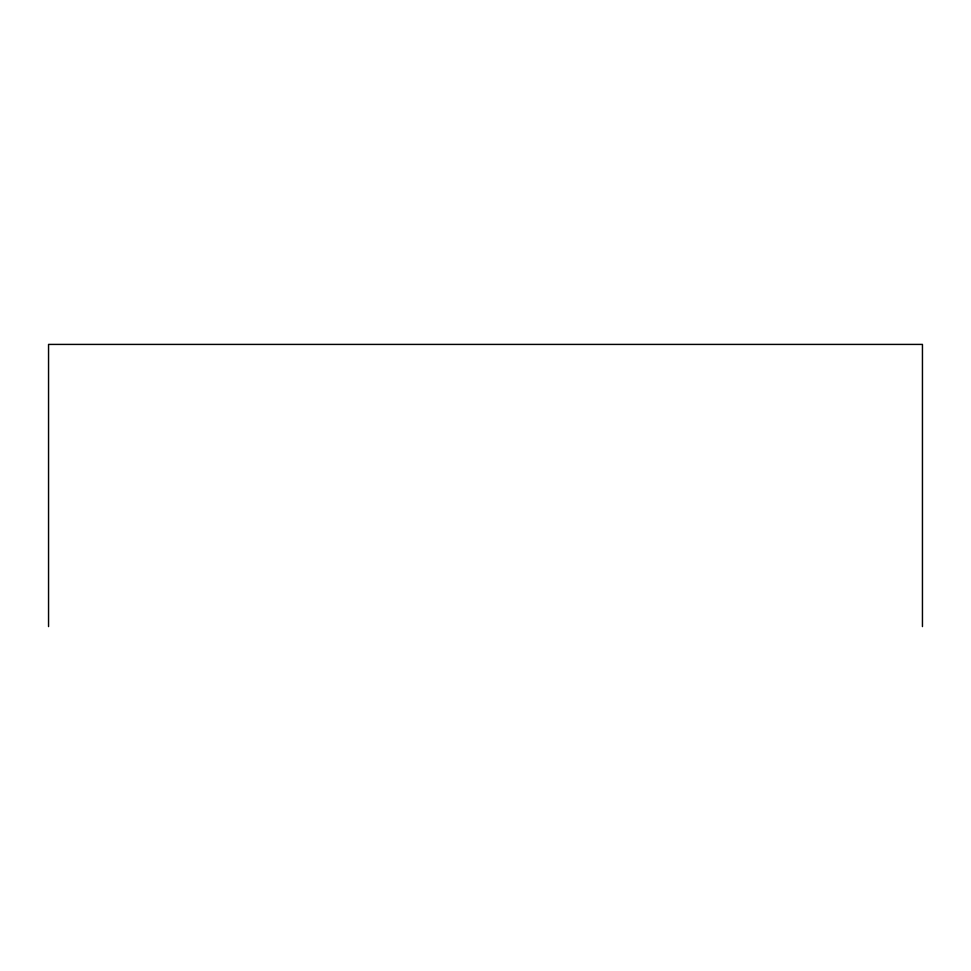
<?xml version="1.0" encoding="UTF-8"?>
<svg xmlns="http://www.w3.org/2000/svg" width="971" height="971" viewBox="0 0 971 971"><rect width="100%" height="100%" fill="white"/><g stroke="black" fill="none" stroke-linecap="round" stroke-linejoin="round"><path stroke-width="1.46" d="M922.45 626.586L922.45 344.414L48.55 344.414L48.55 626.586"/></g></svg>
